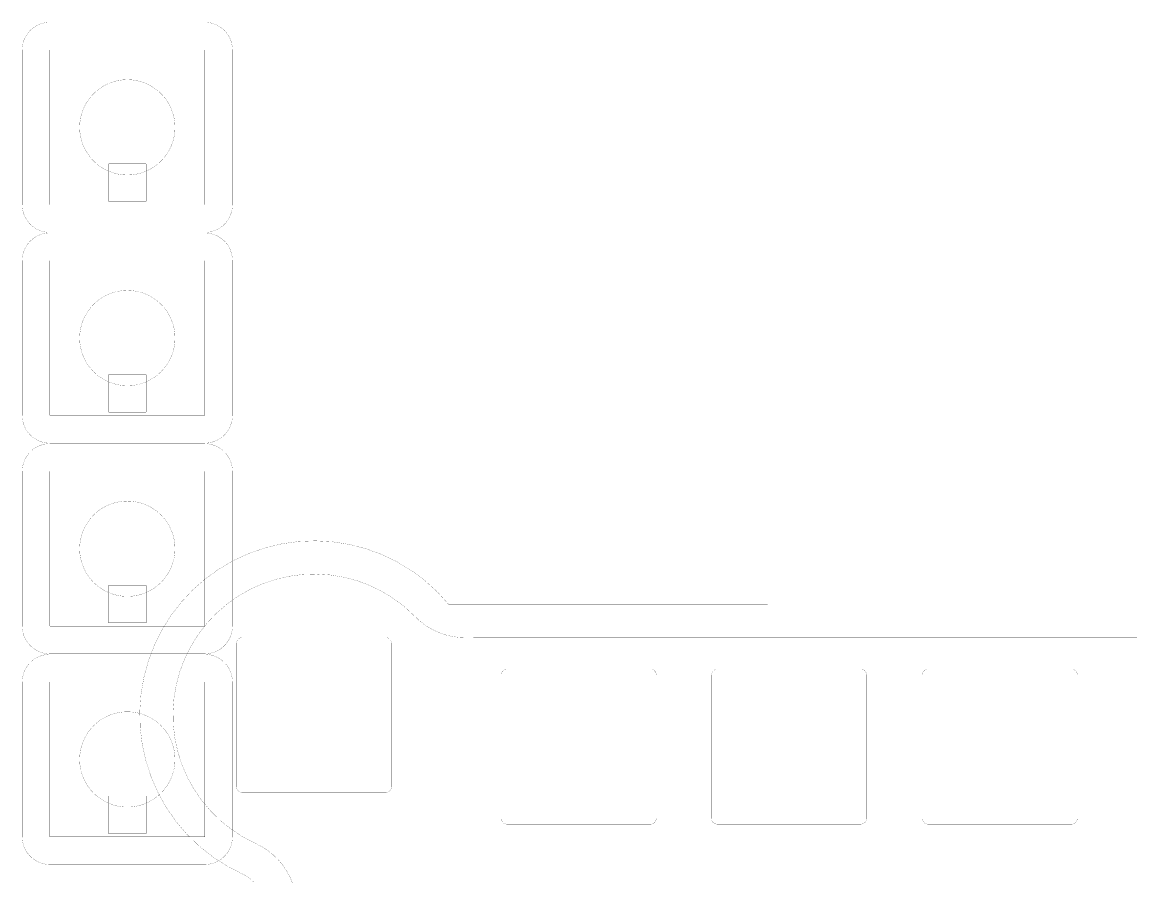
# Model space of a CAD drawing. Header units: inches. Extents: x -214 to 438, y -213 to 250.
# Drawn here: x -89.9 to 10.3, y 154.2 to 231.4 of the extents above; entities that cross this region are included whole.
import ezdxf

# ---------------------------------------------------------------- set-up
doc = ezdxf.new("R2010")
doc.units = ezdxf.units.IN
doc.layers.add('Drawing', color=216, linetype='Continuous')
doc.layers.add('Drawing3', color=56, linetype='Continuous')

msp = doc.modelspace()

# ---------------------------------------------------------------- linework, layer by layer
at = {"layer": 'Drawing', "const_width": 0.0127}
for points in [[(-89.86, 228.92, -0.414214), (-87.36, 231.42)], [(-73.36, 231.42, -0.414214), (-70.86, 228.92)], [(-87.36, 212.42, -0.414214), (-89.86, 214.92)], [(-70.86, 214.92, -0.414214), (-73.36, 212.42)], [(-89.86, 209.87, -0.414214), (-87.36, 212.37)], [(-89.86, 209.87, -0.414214), (-87.36, 212.37)], [(-73.36, 212.37, -0.41419), (-70.86, 209.87)], [(-73.36, 212.37, -0.414214), (-70.86, 209.87)], [(-87.36, 193.37, -0.414214), (-89.86, 195.87)], [(-70.86, 195.87, -0.414214), (-73.36, 193.37)], [(-89.86, 190.82, -0.414214), (-87.36, 193.32)], [(-89.86, 190.82, -0.414214), (-87.36, 193.32)], [(-73.36, 193.32, -0.414214), (-70.86, 190.82)], [(-73.36, 193.32, -0.414214), (-70.86, 190.82)], [(-87.36, 174.32, -0.414214), (-89.86, 176.82)], [(-70.86, 176.82, -0.414214), (-73.36, 174.32)], [(-89.86, 171.77, -0.414214), (-87.36, 174.27)], [(-89.86, 171.77, -0.414214), (-87.36, 174.27)], [(-73.36, 174.27, -0.41419), (-70.86, 171.77)], [(-73.36, 174.27, -0.414214), (-70.86, 171.77)], [(-87.36, 155.27, -0.414214), (-89.86, 157.77)], [(-70.86, 157.77, -0.414214), (-73.36, 155.27)]]:
    msp.add_lwpolyline(points, format="xyb", dxfattribs=at)
for points in [[(-87.36, 231.42), (-73.36, 231.42)], [(-89.86, 214.92), (-89.86, 228.92)], [(-87.36, 214.92), (-87.36, 228.92)], [(-87.36, 228.92), (-73.36, 228.92)], [(-80.36, 214.92), (-80.36, 228.92)], [(-73.36, 214.92), (-73.36, 228.92)], [(-70.86, 214.92), (-70.86, 228.92)], [(-87.36, 221.92), (-73.36, 221.92)], [(-82.06, 215.22), (-82.06, 218.62)], [(-82.06, 218.62), (-78.66, 218.62)], [(-82.06, 215.22), (-82.06, 218.62)], [(-82.06, 218.62), (-78.66, 218.62)], [(-78.66, 215.22), (-78.66, 218.62)], [(-78.66, 215.22), (-78.66, 218.62)], [(-87.36, 214.92), (-73.36, 214.92)], [(-82.06, 215.22), (-78.66, 215.22)], [(-82.06, 215.22), (-78.66, 215.22)], [(-87.36, 212.42), (-73.36, 212.42)], [(-87.36, 212.37), (-73.36, 212.37)], [(-87.36, 212.37), (-73.36, 212.37)], [(-89.86, 195.87), (-89.86, 209.87)], [(-87.36, 209.87), (-73.36, 209.87)], [(-87.36, 195.87), (-87.36, 209.87)], [(-87.36, 209.87), (-73.36, 209.87)], [(-80.36, 195.87), (-80.36, 209.87)], [(-73.36, 195.87), (-73.36, 209.87)], [(-70.86, 195.87), (-70.86, 209.87)], [(-87.36, 202.87), (-73.36, 202.87)], [(-87.36, 202.87), (-73.36, 202.87)], [(-82.06, 199.57), (-78.66, 199.57)], [(-82.06, 196.17), (-82.06, 199.57)], [(-82.06, 196.17), (-82.06, 199.57)], [(-82.06, 199.57), (-78.66, 199.57)], [(-78.66, 196.17), (-78.66, 199.57)], [(-78.66, 196.17), (-78.66, 199.57)], [(-87.36, 195.87), (-73.36, 195.87)], [(-82.06, 196.17), (-78.66, 196.17)], [(-82.06, 196.17), (-78.66, 196.17)], [(-87.36, 193.37), (-73.36, 193.37)], [(-87.36, 193.32), (-73.36, 193.32)], [(-87.36, 193.32), (-73.36, 193.32)], [(-89.86, 176.82), (-89.86, 190.82)], [(-87.36, 190.82), (-73.36, 190.82)], [(-87.36, 176.82), (-87.36, 190.82)], [(-87.36, 190.82), (-73.36, 190.82)], [(-80.36, 176.82), (-80.36, 190.82)], [(-73.36, 176.82), (-73.36, 190.82)], [(-70.86, 176.82), (-70.86, 190.82)], [(-87.36, 183.82), (-73.36, 183.82)], [(-87.36, 183.82), (-73.36, 183.82)], [(-82.06, 177.12), (-82.06, 180.52)], [(-82.06, 180.52), (-78.66, 180.52)], [(-82.06, 177.12), (-82.06, 180.52)], [(-82.06, 180.52), (-78.66, 180.52)], [(-78.66, 177.12), (-78.66, 180.52)], [(-78.66, 177.12), (-78.66, 180.52)], [(-87.36, 176.82), (-73.36, 176.82)], [(-82.06, 177.12), (-78.66, 177.12)], [(-82.06, 177.12), (-78.66, 177.12)], [(-87.36, 174.32), (-73.36, 174.32)], [(-87.36, 174.27), (-73.36, 174.27)], [(-87.36, 174.27), (-73.36, 174.27)], [(-89.86, 157.77), (-89.86, 171.77)], [(-87.36, 157.77), (-87.36, 171.77)], [(-87.36, 171.77), (-73.36, 171.77)], [(-87.36, 171.77), (-73.36, 171.77)], [(-80.36, 157.77), (-80.36, 171.77)], [(-73.36, 157.77), (-73.36, 171.77)], [(-70.86, 157.77), (-70.86, 171.77)], [(-87.36, 164.77), (-73.36, 164.77)], [(-87.36, 164.77), (-73.36, 164.77)], [(-82.06, 161.47), (-78.66, 161.47)], [(-82.06, 158.07), (-82.06, 161.47)], [(-82.06, 158.07), (-82.06, 161.47)], [(-82.06, 161.47), (-78.66, 161.47)], [(-78.66, 158.07), (-78.66, 161.47)], [(-78.66, 158.07), (-78.66, 161.47)], [(-87.36, 157.77), (-73.36, 157.77)], [(-82.06, 158.07), (-78.66, 158.07)], [(-82.06, 158.07), (-78.66, 158.07)], [(-87.36, 155.27), (-73.36, 155.27)]]:
    msp.add_lwpolyline(points, dxfattribs=at)
at = {"layer": 'Drawing'}
for points, const_width in [([(-87.36, 231.42, 1), (-87.35, 231.42, 1)], 0.00635), ([(-73.36, 231.42, 1), (-73.36, 231.42, 1)], 0.00635), ([(-89.86, 228.92, 1), (-89.85, 228.92, 1)], 0.00635), ([(-70.86, 228.92, 1), (-70.86, 228.92, 1)], 0.00635), ([(-76.05, 221.92, 1), (-84.67, 221.92, 1)], 0.0127), ([(-84.67, 221.92, 1), (-84.67, 221.92, 1)], 0.00635), ([(-76.05, 221.92, 1), (-76.04, 221.92, 1)], 0.00635), ([(-89.86, 214.92, 1), (-89.85, 214.92, 1)], 0.00635), ([(-70.86, 214.92, 1), (-70.86, 214.92, 1)], 0.00635), ([(-87.36, 212.42, 1), (-87.35, 212.42, 1)], 0.00635), ([(-73.36, 212.42, 1), (-73.36, 212.42, 1)], 0.00635), ([(-87.36, 212.37, 1), (-87.35, 212.37, 1)], 0.00635), ([(-87.36, 212.37, 1), (-87.35, 212.37, 1)], 0.00635), ([(-73.36, 212.37, 1), (-73.36, 212.37, 1)], 0.00635), ([(-73.36, 212.37, 1), (-73.36, 212.37, 1)], 0.00635), ([(-89.86, 209.87, 1), (-89.85, 209.87, 1)], 0.00635), ([(-89.86, 209.87, 1), (-89.85, 209.87, 1)], 0.00635), ([(-70.86, 209.87, 1), (-70.86, 209.87, 1)], 0.00635), ([(-70.86, 209.87, 1), (-70.86, 209.87, 1)], 0.00635), ([(-76.05, 202.87, 1), (-84.67, 202.87, 1)], 0.0127), ([(-84.67, 202.87, 1), (-84.67, 202.87, 1)], 0.00635), ([(-76.05, 202.87, 1), (-76.04, 202.87, 1)], 0.00635), ([(-89.86, 195.87, 1), (-89.85, 195.87, 1)], 0.00635), ([(-70.86, 195.87, 1), (-70.86, 195.87, 1)], 0.00635), ([(-87.36, 193.37, 1), (-87.35, 193.37, 1)], 0.00635), ([(-73.36, 193.37, 1), (-73.36, 193.37, 1)], 0.00635), ([(-87.36, 193.32, 1), (-87.35, 193.32, 1)], 0.00635), ([(-87.36, 193.32, 1), (-87.35, 193.32, 1)], 0.00635), ([(-73.36, 193.32, 1), (-73.36, 193.32, 1)], 0.00635), ([(-73.36, 193.32, 1), (-73.36, 193.32, 1)], 0.00635), ([(-89.86, 190.82, 1), (-89.85, 190.82, 1)], 0.00635), ([(-89.86, 190.82, 1), (-89.85, 190.82, 1)], 0.00635), ([(-70.86, 190.82, 1), (-70.86, 190.82, 1)], 0.00635), ([(-70.86, 190.82, 1), (-70.86, 190.82, 1)], 0.00635), ([(-76.05, 183.82, 1), (-84.67, 183.82, 1)], 0.0127), ([(-84.67, 183.82, 1), (-84.67, 183.82, 1)], 0.00635), ([(-76.05, 183.82, 1), (-76.04, 183.82, 1)], 0.00635), ([(-89.86, 176.82, 1), (-89.85, 176.82, 1)], 0.00635), ([(-70.86, 176.82, 1), (-70.86, 176.82, 1)], 0.00635), ([(-87.36, 174.32, 1), (-87.35, 174.32, 1)], 0.00635), ([(-87.36, 174.27, 1), (-87.35, 174.27, 1)], 0.00635), ([(-87.36, 174.27, 1), (-87.35, 174.27, 1)], 0.00635), ([(-73.36, 174.32, 1), (-73.36, 174.32, 1)], 0.00635), ([(-73.36, 174.27, 1), (-73.36, 174.27, 1)], 0.00635), ([(-73.36, 174.27, 1), (-73.36, 174.27, 1)], 0.00635), ([(-89.86, 171.77, 1), (-89.85, 171.77, 1)], 0.00635), ([(-89.86, 171.77, 1), (-89.85, 171.77, 1)], 0.00635), ([(-70.86, 171.77, 1), (-70.86, 171.77, 1)], 0.00635), ([(-70.86, 171.77, 1), (-70.86, 171.77, 1)], 0.00635), ([(-76.05, 164.77, 1), (-84.67, 164.77, 1)], 0.0127), ([(-84.67, 164.77, 1), (-84.67, 164.77, 1)], 0.00635), ([(-76.05, 164.77, 1), (-76.04, 164.77, 1)], 0.00635), ([(-89.86, 157.77, 1), (-89.85, 157.77, 1)], 0.00635), ([(-70.86, 157.77, 1), (-70.86, 157.77, 1)], 0.00635), ([(-87.36, 155.27, 1), (-87.35, 155.27, 1)], 0.00635), ([(-73.36, 155.27, 1), (-73.36, 155.27, 1)], 0.00635)]:
    msp.add_lwpolyline(points, format="xyb", close=True, dxfattribs=dict(at, const_width=const_width))
at = {"layer": 'Drawing3', "const_width": 0.0127}
for points in [[(-70, 154.44, -1.259234), (-51.31, 178.78)], [(-68.76, 157.17, -1.205079), (-54.36, 177.69)], [(-49.82, 175.78, -0.201953), (-54.36, 177.69)], [(-70.48, 175.37, -0.043848), (-70.46, 175.45)], [(-70.49, 175.28, -0.044044), (-70.48, 175.37)], [(-70.46, 175.45, -0.043665), (-70.42, 175.53)], [(-70.42, 175.53, -0.043493), (-70.37, 175.6)], [(-70.37, 175.6, -0.043329), (-70.31, 175.66)], [(-70.31, 175.66, -0.043168), (-70.24, 175.71)], [(-70.24, 175.71, -0.043009), (-70.16, 175.75)], [(-70.16, 175.75, -0.04285), (-70.08, 175.77)], [(-70.08, 175.77, -0.044794), (-69.99, 175.78)], [(-56.99, 175.78, -0.044044), (-56.9, 175.77)], [(-56.9, 175.77, -0.043848), (-56.82, 175.75)], [(-56.82, 175.75, -0.043665), (-56.74, 175.71)], [(-56.74, 175.71, -0.043493), (-56.67, 175.66)], [(-56.67, 175.66, -0.043329), (-56.61, 175.6)], [(-56.61, 175.6, -0.043168), (-56.56, 175.53)], [(-56.56, 175.53, -0.043009), (-56.52, 175.45)], [(-56.52, 175.45, -0.04285), (-56.5, 175.37)], [(-56.5, 175.37, -0.044794), (-56.49, 175.28)], [(-46.55, 172.51, -0.043848), (-46.53, 172.59)], [(-46.56, 172.42, -0.044044), (-46.55, 172.51)], [(-46.53, 172.59, -0.043665), (-46.49, 172.67)], [(-46.49, 172.67, -0.043493), (-46.44, 172.74)], [(-46.44, 172.74, -0.043329), (-46.38, 172.81)], [(-46.38, 172.81, -0.043168), (-46.31, 172.86)], [(-46.31, 172.86, -0.043009), (-46.23, 172.89)], [(-46.23, 172.89, -0.04285), (-46.15, 172.91)], [(-46.15, 172.91, -0.044794), (-46.06, 172.92)], [(-33.06, 172.92, -0.044044), (-32.97, 172.91)], [(-32.97, 172.91, -0.043848), (-32.89, 172.89)], [(-32.89, 172.89, -0.043665), (-32.81, 172.85)], [(-32.81, 172.85, -0.043493), (-32.74, 172.8)], [(-32.74, 172.8, -0.043329), (-32.67, 172.74)], [(-32.67, 172.74, -0.043168), (-32.62, 172.67)], [(-32.62, 172.67, -0.043009), (-32.59, 172.59)], [(-32.59, 172.59, -0.04285), (-32.57, 172.51)], [(-32.57, 172.51, -0.044794), (-32.56, 172.42)], [(-27.55, 172.51, -0.04285), (-27.53, 172.59)], [(-27.56, 172.42, -0.044794), (-27.55, 172.51)], [(-27.53, 172.59, -0.043009), (-27.49, 172.67)], [(-27.49, 172.67, -0.043168), (-27.44, 172.74)], [(-27.44, 172.74, -0.043329), (-27.38, 172.8)], [(-27.38, 172.8, -0.043493), (-27.31, 172.85)], [(-27.31, 172.85, -0.043665), (-27.23, 172.89)], [(-27.23, 172.89, -0.043848), (-27.15, 172.92)], [(-27.15, 172.92, -0.044044), (-27.06, 172.92)], [(-14.06, 172.92, -0.044794), (-13.97, 172.91)], [(-13.97, 172.91, -0.04285), (-13.89, 172.89)], [(-13.89, 172.89, -0.043009), (-13.81, 172.86)], [(-13.81, 172.86, -0.043168), (-13.74, 172.81)], [(-13.74, 172.81, -0.043329), (-13.68, 172.75)], [(-13.68, 172.75, -0.043493), (-13.63, 172.67)], [(-13.63, 172.67, -0.043665), (-13.59, 172.6)], [(-13.59, 172.6, -0.043848), (-13.57, 172.51)], [(-13.57, 172.51, -0.044044), (-13.56, 172.42)], [(-8.5, 172.51, -0.04285), (-8.48, 172.59)], [(-8.51, 172.42, -0.044794), (-8.5, 172.51)], [(-8.48, 172.59, -0.043009), (-8.44, 172.67)], [(-8.44, 172.67, -0.043168), (-8.39, 172.74)], [(-8.39, 172.74, -0.043329), (-8.33, 172.8)], [(-8.33, 172.8, -0.043493), (-8.26, 172.85)], [(-8.26, 172.85, -0.043665), (-8.18, 172.89)], [(-8.18, 172.89, -0.043848), (-8.1, 172.92)], [(-8.1, 172.92, -0.044044), (-8.01, 172.92)], [(4.99, 172.92, -0.044794), (5.08, 172.91)], [(5.08, 172.91, -0.04285), (5.16, 172.89)], [(5.16, 172.89, -0.043009), (5.24, 172.86)], [(5.24, 172.86, -0.043168), (5.31, 172.81)], [(5.31, 172.81, -0.043329), (5.37, 172.75)], [(5.37, 172.75, -0.043493), (5.42, 172.67)], [(5.42, 172.67, -0.043665), (5.46, 172.6)], [(5.46, 172.6, -0.043848), (5.48, 172.51)], [(5.48, 172.51, -0.044044), (5.49, 172.42)], [(-70.48, 162.19, -0.044794), (-70.49, 162.28)], [(-70.46, 162.11, -0.04285), (-70.48, 162.19)], [(-70.42, 162.03, -0.043009), (-70.46, 162.11)], [(-70.37, 161.96, -0.043168), (-70.42, 162.03)], [(-70.31, 161.9, -0.043329), (-70.37, 161.96)], [(-70.24, 161.85, -0.043493), (-70.31, 161.9)], [(-70.16, 161.81, -0.043665), (-70.24, 161.85)], [(-70.08, 161.79, -0.043848), (-70.16, 161.81)], [(-69.99, 161.78, -0.044044), (-70.08, 161.79)], [(-56.9, 161.79, -0.044794), (-56.99, 161.78)], [(-56.82, 161.81, -0.04285), (-56.9, 161.79)], [(-56.74, 161.85, -0.043009), (-56.82, 161.81)], [(-56.67, 161.9, -0.043168), (-56.74, 161.85)], [(-56.61, 161.96, -0.043329), (-56.67, 161.9)], [(-56.56, 162.03, -0.043493), (-56.61, 161.96)], [(-56.52, 162.11, -0.043665), (-56.56, 162.03)], [(-56.5, 162.19, -0.043848), (-56.52, 162.11)], [(-56.49, 162.28, -0.044044), (-56.5, 162.19)], [(-46.55, 159.33, -0.044794), (-46.56, 159.42)], [(-46.53, 159.25, -0.04285), (-46.55, 159.33)], [(-32.57, 159.34, -0.043848), (-32.59, 159.25)], [(-32.56, 159.42, -0.044044), (-32.57, 159.34)], [(-27.55, 159.34, -0.044044), (-27.56, 159.42)], [(-27.53, 159.25, -0.043848), (-27.55, 159.34)], [(-13.57, 159.33, -0.04285), (-13.59, 159.25)], [(-13.56, 159.42, -0.044794), (-13.57, 159.33)], [(-8.5, 159.34, -0.044044), (-8.51, 159.42)], [(-8.48, 159.25, -0.043848), (-8.5, 159.34)], [(5.48, 159.33, -0.04285), (5.46, 159.25)], [(5.49, 159.42, -0.044794), (5.48, 159.33)], [(-46.49, 159.17, -0.043009), (-46.53, 159.25)], [(-46.44, 159.1, -0.043168), (-46.49, 159.17)], [(-46.38, 159.04, -0.043329), (-46.44, 159.1)], [(-46.31, 158.99, -0.043493), (-46.38, 159.04)], [(-46.23, 158.95, -0.043665), (-46.31, 158.99)], [(-46.14, 158.93, -0.043848), (-46.23, 158.95)], [(-46.06, 158.92, -0.044044), (-46.14, 158.93)], [(-32.97, 158.93, -0.044794), (-33.06, 158.92)], [(-32.89, 158.95, -0.04285), (-32.97, 158.93)], [(-32.81, 158.99, -0.043009), (-32.89, 158.95)], [(-32.74, 159.04, -0.043168), (-32.81, 158.99)], [(-32.68, 159.1, -0.043329), (-32.74, 159.04)], [(-32.63, 159.17, -0.043493), (-32.68, 159.1)], [(-32.59, 159.25, -0.043665), (-32.63, 159.17)], [(-27.49, 159.17, -0.043665), (-27.53, 159.25)], [(-27.44, 159.1, -0.043493), (-27.49, 159.17)], [(-27.38, 159.04, -0.043329), (-27.44, 159.1)], [(-27.31, 158.99, -0.043168), (-27.38, 159.04)], [(-27.23, 158.95, -0.043009), (-27.31, 158.99)], [(-27.15, 158.93, -0.04285), (-27.23, 158.95)], [(-27.06, 158.92, -0.044794), (-27.15, 158.93)], [(-13.97, 158.93, -0.044044), (-14.06, 158.92)], [(-13.89, 158.95, -0.043848), (-13.97, 158.93)], [(-13.81, 158.99, -0.043665), (-13.89, 158.95)], [(-13.74, 159.04, -0.043493), (-13.81, 158.99)], [(-13.68, 159.1, -0.043329), (-13.74, 159.04)], [(-13.63, 159.17, -0.043168), (-13.68, 159.1)], [(-13.59, 159.25, -0.043009), (-13.63, 159.17)], [(-8.44, 159.17, -0.043665), (-8.48, 159.25)], [(-8.39, 159.1, -0.043493), (-8.44, 159.17)], [(-8.33, 159.04, -0.043329), (-8.39, 159.1)], [(-8.26, 158.99, -0.043168), (-8.33, 159.04)], [(-8.18, 158.95, -0.043009), (-8.26, 158.99)], [(-8.1, 158.93, -0.04285), (-8.18, 158.95)], [(-8.01, 158.92, -0.044794), (-8.1, 158.93)], [(5.08, 158.93, -0.044044), (4.99, 158.92)], [(5.16, 158.95, -0.043848), (5.08, 158.93)], [(5.24, 158.99, -0.043665), (5.16, 158.95)], [(5.31, 159.04, -0.043493), (5.24, 158.99)], [(5.37, 159.1, -0.043329), (5.31, 159.04)], [(5.42, 159.17, -0.043168), (5.37, 159.1)], [(5.46, 159.25, -0.043009), (5.42, 159.17)], [(-68.76, 157.17, -0.294238), (-65.04, 151.39)], [(-70, 154.44, -0.294238), (-68.04, 151.39)]]:
    msp.add_lwpolyline(points, format="xyb", dxfattribs=at)
for points in [[(-51.31, 178.78), (-22.51, 178.78)], [(-22.51, 178.77), (-22.51, 178.78)], [(-22.51, 178.77), (60.15, 178.77)], [(-69.99, 175.78), (-56.99, 175.78)], [(-49.82, 175.78), (-49.08, 175.78)], [(-49.08, 175.77), (-49.08, 175.78)], [(-49.08, 175.77), (56.49, 175.77)], [(-70.49, 162.28), (-70.49, 175.28)], [(-56.49, 162.28), (-56.49, 175.28)], [(-46.56, 159.42), (-46.56, 172.42)], [(-46.06, 172.92), (-33.06, 172.92)], [(-32.56, 159.42), (-32.56, 172.42)], [(-27.56, 159.42), (-27.56, 172.42)], [(-27.06, 172.92), (-14.06, 172.92)], [(-13.56, 159.42), (-13.56, 172.42)], [(-8.51, 159.42), (-8.51, 172.42)], [(-8.01, 172.92), (4.99, 172.92)], [(5.49, 159.42), (5.49, 172.42)], [(-69.99, 161.78), (-56.99, 161.78)], [(-46.06, 158.92), (-33.06, 158.92)], [(-27.06, 158.92), (-14.06, 158.92)], [(-8.01, 158.92), (4.99, 158.92)]]:
    msp.add_lwpolyline(points, dxfattribs=at)
at = {"layer": 'Drawing3', "const_width": 0.00635}
for points in [[(-51.32, 178.78, 1), (-51.31, 178.78, 1)], [(-54.37, 177.69, 1), (-54.36, 177.69, 1)], [(-54.37, 177.69, 1), (-54.36, 177.69, 1)], [(-70.48, 175.37, 1), (-70.48, 175.37, 1)], [(-70.48, 175.37, 1), (-70.48, 175.37, 1)], [(-70.46, 175.45, 1), (-70.45, 175.45, 1)], [(-70.46, 175.45, 1), (-70.45, 175.45, 1)], [(-70.42, 175.53, 1), (-70.42, 175.53, 1)], [(-70.42, 175.53, 1), (-70.42, 175.53, 1)], [(-70.37, 175.6, 1), (-70.37, 175.6, 1)], [(-70.37, 175.6, 1), (-70.37, 175.6, 1)], [(-70.31, 175.66, 1), (-70.31, 175.66, 1)], [(-70.31, 175.66, 1), (-70.31, 175.66, 1)], [(-70.24, 175.71, 1), (-70.23, 175.71, 1)], [(-70.24, 175.71, 1), (-70.23, 175.71, 1)], [(-70.16, 175.75, 1), (-70.16, 175.75, 1)], [(-70.16, 175.75, 1), (-70.16, 175.75, 1)], [(-70.08, 175.77, 1), (-70.07, 175.77, 1)], [(-70.08, 175.77, 1), (-70.07, 175.77, 1)], [(-69.99, 175.78, 1), (-69.98, 175.78, 1)], [(-56.99, 175.78, 1), (-56.99, 175.78, 1)], [(-56.9, 175.77, 1), (-56.9, 175.77, 1)], [(-56.9, 175.77, 1), (-56.9, 175.77, 1)], [(-56.82, 175.75, 1), (-56.81, 175.75, 1)], [(-56.82, 175.75, 1), (-56.81, 175.75, 1)], [(-56.74, 175.71, 1), (-56.73, 175.71, 1)], [(-56.74, 175.71, 1), (-56.73, 175.71, 1)], [(-56.67, 175.66, 1), (-56.66, 175.66, 1)], [(-56.67, 175.66, 1), (-56.66, 175.66, 1)], [(-56.61, 175.6, 1), (-56.6, 175.6, 1)], [(-56.61, 175.6, 1), (-56.6, 175.6, 1)], [(-56.56, 175.53, 1), (-56.55, 175.53, 1)], [(-56.56, 175.53, 1), (-56.55, 175.53, 1)], [(-56.52, 175.45, 1), (-56.52, 175.45, 1)], [(-56.52, 175.45, 1), (-56.52, 175.45, 1)], [(-56.5, 175.37, 1), (-56.49, 175.37, 1)], [(-56.5, 175.37, 1), (-56.49, 175.37, 1)], [(-49.83, 175.78, 1), (-49.82, 175.78, 1)], [(-70.49, 175.28, 1), (-70.48, 175.28, 1)], [(-56.49, 175.28, 1), (-56.49, 175.28, 1)], [(-46.55, 172.51, 1), (-46.55, 172.51, 1)], [(-46.55, 172.51, 1), (-46.55, 172.51, 1)], [(-46.56, 172.42, 1), (-46.55, 172.42, 1)], [(-46.53, 172.59, 1), (-46.52, 172.59, 1)], [(-46.53, 172.59, 1), (-46.52, 172.59, 1)], [(-46.49, 172.67, 1), (-46.49, 172.67, 1)], [(-46.49, 172.67, 1), (-46.49, 172.67, 1)], [(-46.44, 172.74, 1), (-46.44, 172.74, 1)], [(-46.44, 172.74, 1), (-46.44, 172.74, 1)], [(-46.38, 172.81, 1), (-46.37, 172.81, 1)], [(-46.38, 172.81, 1), (-46.37, 172.81, 1)], [(-46.31, 172.86, 1), (-46.3, 172.86, 1)], [(-46.31, 172.86, 1), (-46.3, 172.86, 1)], [(-46.23, 172.89, 1), (-46.23, 172.89, 1)], [(-46.23, 172.89, 1), (-46.23, 172.89, 1)], [(-46.15, 172.91, 1), (-46.14, 172.91, 1)], [(-46.15, 172.91, 1), (-46.14, 172.91, 1)], [(-46.06, 172.92, 1), (-46.05, 172.92, 1)], [(-33.06, 172.92, 1), (-33.05, 172.92, 1)], [(-32.97, 172.91, 1), (-32.97, 172.91, 1)], [(-32.97, 172.91, 1), (-32.97, 172.91, 1)], [(-32.89, 172.89, 1), (-32.88, 172.89, 1)], [(-32.89, 172.89, 1), (-32.88, 172.89, 1)], [(-32.81, 172.85, 1), (-32.8, 172.85, 1)], [(-32.81, 172.85, 1), (-32.8, 172.85, 1)], [(-32.74, 172.8, 1), (-32.73, 172.8, 1)], [(-32.74, 172.8, 1), (-32.73, 172.8, 1)], [(-32.68, 172.74, 1), (-32.67, 172.74, 1)], [(-32.68, 172.74, 1), (-32.67, 172.74, 1)], [(-32.63, 172.67, 1), (-32.62, 172.67, 1)], [(-32.63, 172.67, 1), (-32.62, 172.67, 1)], [(-32.59, 172.59, 1), (-32.59, 172.59, 1)], [(-32.59, 172.59, 1), (-32.59, 172.59, 1)], [(-32.57, 172.51, 1), (-32.56, 172.51, 1)], [(-32.57, 172.51, 1), (-32.56, 172.51, 1)], [(-32.56, 172.42, 1), (-32.55, 172.42, 1)], [(-27.55, 172.51, 1), (-27.55, 172.51, 1)], [(-27.55, 172.51, 1), (-27.55, 172.51, 1)], [(-27.56, 172.42, 1), (-27.55, 172.42, 1)], [(-27.53, 172.59, 1), (-27.52, 172.59, 1)], [(-27.53, 172.59, 1), (-27.52, 172.59, 1)], [(-27.49, 172.67, 1), (-27.49, 172.67, 1)], [(-27.49, 172.67, 1), (-27.49, 172.67, 1)], [(-27.44, 172.74, 1), (-27.44, 172.74, 1)], [(-27.44, 172.74, 1), (-27.44, 172.74, 1)], [(-27.38, 172.8, 1), (-27.38, 172.8, 1)], [(-27.38, 172.8, 1), (-27.38, 172.8, 1)], [(-27.31, 172.85, 1), (-27.31, 172.85, 1)], [(-27.31, 172.85, 1), (-27.31, 172.85, 1)], [(-27.23, 172.89, 1), (-27.23, 172.89, 1)], [(-27.23, 172.89, 1), (-27.23, 172.89, 1)], [(-27.15, 172.92, 1), (-27.14, 172.92, 1)], [(-27.15, 172.92, 1), (-27.14, 172.92, 1)], [(-27.06, 172.92, 1), (-27.05, 172.92, 1)], [(-14.06, 172.92, 1), (-14.06, 172.92, 1)], [(-13.97, 172.91, 1), (-13.97, 172.91, 1)], [(-13.97, 172.91, 1), (-13.97, 172.91, 1)], [(-13.89, 172.89, 1), (-13.88, 172.89, 1)], [(-13.89, 172.89, 1), (-13.88, 172.89, 1)], [(-13.81, 172.86, 1), (-13.81, 172.86, 1)], [(-13.81, 172.86, 1), (-13.81, 172.86, 1)], [(-13.74, 172.81, 1), (-13.74, 172.81, 1)], [(-13.74, 172.81, 1), (-13.74, 172.81, 1)], [(-13.68, 172.75, 1), (-13.67, 172.75, 1)], [(-13.68, 172.75, 1), (-13.67, 172.75, 1)], [(-13.63, 172.67, 1), (-13.62, 172.67, 1)], [(-13.63, 172.67, 1), (-13.62, 172.67, 1)], [(-13.59, 172.6, 1), (-13.59, 172.6, 1)], [(-13.59, 172.6, 1), (-13.59, 172.6, 1)], [(-13.57, 172.51, 1), (-13.56, 172.51, 1)], [(-13.57, 172.51, 1), (-13.56, 172.51, 1)], [(-13.56, 172.42, 1), (-13.56, 172.42, 1)], [(-8.5, 172.51, 1), (-8.5, 172.51, 1)], [(-8.5, 172.51, 1), (-8.5, 172.51, 1)], [(-8.51, 172.42, 1), (-8.5, 172.42, 1)], [(-8.48, 172.59, 1), (-8.47, 172.59, 1)], [(-8.48, 172.59, 1), (-8.47, 172.59, 1)], [(-8.44, 172.67, 1), (-8.44, 172.67, 1)], [(-8.44, 172.67, 1), (-8.44, 172.67, 1)], [(-8.39, 172.74, 1), (-8.39, 172.74, 1)], [(-8.39, 172.74, 1), (-8.39, 172.74, 1)], [(-8.33, 172.8, 1), (-8.33, 172.8, 1)], [(-8.33, 172.8, 1), (-8.33, 172.8, 1)], [(-8.26, 172.85, 1), (-8.26, 172.85, 1)], [(-8.26, 172.85, 1), (-8.26, 172.85, 1)], [(-8.18, 172.89, 1), (-8.18, 172.89, 1)], [(-8.18, 172.89, 1), (-8.18, 172.89, 1)], [(-8.1, 172.92, 1), (-8.09, 172.92, 1)], [(-8.1, 172.92, 1), (-8.09, 172.92, 1)], [(-8.01, 172.92, 1), (-8, 172.92, 1)], [(4.99, 172.92, 1), (4.99, 172.92, 1)], [(5.08, 172.91, 1), (5.08, 172.91, 1)], [(5.08, 172.91, 1), (5.08, 172.91, 1)], [(5.16, 172.89, 1), (5.17, 172.89, 1)], [(5.16, 172.89, 1), (5.17, 172.89, 1)], [(5.24, 172.86, 1), (5.24, 172.86, 1)], [(5.24, 172.86, 1), (5.24, 172.86, 1)], [(5.31, 172.81, 1), (5.31, 172.81, 1)], [(5.31, 172.81, 1), (5.31, 172.81, 1)], [(5.37, 172.75, 1), (5.38, 172.75, 1)], [(5.37, 172.75, 1), (5.38, 172.75, 1)], [(5.42, 172.67, 1), (5.43, 172.67, 1)], [(5.42, 172.67, 1), (5.43, 172.67, 1)], [(5.46, 172.6, 1), (5.46, 172.6, 1)], [(5.46, 172.6, 1), (5.46, 172.6, 1)], [(5.48, 172.51, 1), (5.49, 172.51, 1)], [(5.48, 172.51, 1), (5.49, 172.51, 1)], [(5.49, 172.42, 1), (5.49, 172.42, 1)], [(-70.49, 162.28, 1), (-70.48, 162.28, 1)], [(-70.48, 162.19, 1), (-70.48, 162.19, 1)], [(-70.48, 162.19, 1), (-70.48, 162.19, 1)], [(-70.46, 162.11, 1), (-70.45, 162.11, 1)], [(-70.46, 162.11, 1), (-70.45, 162.11, 1)], [(-70.42, 162.03, 1), (-70.42, 162.03, 1)], [(-70.42, 162.03, 1), (-70.42, 162.03, 1)], [(-70.37, 161.96, 1), (-70.37, 161.96, 1)], [(-70.37, 161.96, 1), (-70.37, 161.96, 1)], [(-70.31, 161.9, 1), (-70.31, 161.9, 1)], [(-70.31, 161.9, 1), (-70.31, 161.9, 1)], [(-70.24, 161.85, 1), (-70.24, 161.85, 1)], [(-70.24, 161.85, 1), (-70.24, 161.85, 1)], [(-70.16, 161.81, 1), (-70.16, 161.81, 1)], [(-70.16, 161.81, 1), (-70.16, 161.81, 1)], [(-70.08, 161.79, 1), (-70.07, 161.79, 1)], [(-70.08, 161.79, 1), (-70.07, 161.79, 1)], [(-69.99, 161.78, 1), (-69.98, 161.78, 1)], [(-56.99, 161.78, 1), (-56.99, 161.78, 1)], [(-56.9, 161.79, 1), (-56.9, 161.79, 1)], [(-56.9, 161.79, 1), (-56.9, 161.79, 1)], [(-56.82, 161.81, 1), (-56.81, 161.81, 1)], [(-56.82, 161.81, 1), (-56.81, 161.81, 1)], [(-56.74, 161.85, 1), (-56.74, 161.85, 1)], [(-56.74, 161.85, 1), (-56.74, 161.85, 1)], [(-56.67, 161.9, 1), (-56.67, 161.9, 1)], [(-56.67, 161.9, 1), (-56.67, 161.9, 1)], [(-56.61, 161.96, 1), (-56.6, 161.96, 1)], [(-56.61, 161.96, 1), (-56.6, 161.96, 1)], [(-56.56, 162.03, 1), (-56.55, 162.03, 1)], [(-56.56, 162.03, 1), (-56.55, 162.03, 1)], [(-56.52, 162.11, 1), (-56.52, 162.11, 1)], [(-56.52, 162.11, 1), (-56.52, 162.11, 1)], [(-56.49, 162.28, 1), (-56.49, 162.28, 1)], [(-56.5, 162.19, 1), (-56.49, 162.19, 1)], [(-56.5, 162.19, 1), (-56.49, 162.19, 1)], [(-46.56, 159.42, 1), (-46.55, 159.42, 1)], [(-46.55, 159.33, 1), (-46.55, 159.33, 1)], [(-46.55, 159.33, 1), (-46.55, 159.33, 1)], [(-32.57, 159.34, 1), (-32.56, 159.34, 1)], [(-32.57, 159.34, 1), (-32.56, 159.34, 1)], [(-32.56, 159.42, 1), (-32.55, 159.42, 1)], [(-27.56, 159.42, 1), (-27.55, 159.42, 1)], [(-27.55, 159.34, 1), (-27.55, 159.34, 1)], [(-27.55, 159.34, 1), (-27.55, 159.34, 1)], [(-13.56, 159.42, 1), (-13.56, 159.42, 1)], [(-13.57, 159.33, 1), (-13.56, 159.33, 1)], [(-13.57, 159.33, 1), (-13.56, 159.33, 1)], [(-8.51, 159.42, 1), (-8.5, 159.42, 1)], [(-8.5, 159.34, 1), (-8.5, 159.34, 1)], [(-8.5, 159.34, 1), (-8.5, 159.34, 1)], [(5.49, 159.42, 1), (5.49, 159.42, 1)], [(5.48, 159.33, 1), (5.49, 159.33, 1)], [(5.48, 159.33, 1), (5.49, 159.33, 1)], [(-46.53, 159.25, 1), (-46.52, 159.25, 1)], [(-46.53, 159.25, 1), (-46.52, 159.25, 1)], [(-46.49, 159.17, 1), (-46.49, 159.17, 1)], [(-46.49, 159.17, 1), (-46.49, 159.17, 1)], [(-46.44, 159.1, 1), (-46.44, 159.1, 1)], [(-46.44, 159.1, 1), (-46.44, 159.1, 1)], [(-46.38, 159.04, 1), (-46.38, 159.04, 1)], [(-46.38, 159.04, 1), (-46.38, 159.04, 1)], [(-46.31, 158.99, 1), (-46.31, 158.99, 1)], [(-46.31, 158.99, 1), (-46.31, 158.99, 1)], [(-46.23, 158.95, 1), (-46.23, 158.95, 1)], [(-46.23, 158.95, 1), (-46.23, 158.95, 1)], [(-46.15, 158.93, 1), (-46.14, 158.93, 1)], [(-46.15, 158.93, 1), (-46.14, 158.93, 1)], [(-46.06, 158.92, 1), (-46.05, 158.92, 1)], [(-33.06, 158.92, 1), (-33.05, 158.92, 1)], [(-32.97, 158.93, 1), (-32.97, 158.93, 1)], [(-32.97, 158.93, 1), (-32.97, 158.93, 1)], [(-32.89, 158.95, 1), (-32.88, 158.95, 1)], [(-32.89, 158.95, 1), (-32.88, 158.95, 1)], [(-32.81, 158.99, 1), (-32.8, 158.99, 1)], [(-32.81, 158.99, 1), (-32.8, 158.99, 1)], [(-32.74, 159.04, 1), (-32.73, 159.04, 1)], [(-32.74, 159.04, 1), (-32.73, 159.04, 1)], [(-32.68, 159.1, 1), (-32.67, 159.1, 1)], [(-32.68, 159.1, 1), (-32.67, 159.1, 1)], [(-32.63, 159.17, 1), (-32.62, 159.17, 1)], [(-32.63, 159.17, 1), (-32.62, 159.17, 1)], [(-32.59, 159.25, 1), (-32.59, 159.25, 1)], [(-32.59, 159.25, 1), (-32.59, 159.25, 1)], [(-27.53, 159.25, 1), (-27.52, 159.25, 1)], [(-27.53, 159.25, 1), (-27.52, 159.25, 1)], [(-27.49, 159.17, 1), (-27.49, 159.17, 1)], [(-27.49, 159.17, 1), (-27.49, 159.17, 1)], [(-27.44, 159.1, 1), (-27.44, 159.1, 1)], [(-27.44, 159.1, 1), (-27.44, 159.1, 1)], [(-27.38, 159.04, 1), (-27.38, 159.04, 1)], [(-27.38, 159.04, 1), (-27.38, 159.04, 1)], [(-27.31, 158.99, 1), (-27.3, 158.99, 1)], [(-27.31, 158.99, 1), (-27.3, 158.99, 1)], [(-27.23, 158.95, 1), (-27.23, 158.95, 1)], [(-27.23, 158.95, 1), (-27.23, 158.95, 1)], [(-27.15, 158.93, 1), (-27.14, 158.93, 1)], [(-27.15, 158.93, 1), (-27.14, 158.93, 1)], [(-27.06, 158.92, 1), (-27.05, 158.92, 1)], [(-14.06, 158.92, 1), (-14.06, 158.92, 1)], [(-13.97, 158.93, 1), (-13.97, 158.93, 1)], [(-13.97, 158.93, 1), (-13.97, 158.93, 1)], [(-13.89, 158.95, 1), (-13.88, 158.95, 1)], [(-13.89, 158.95, 1), (-13.88, 158.95, 1)], [(-13.81, 158.99, 1), (-13.8, 158.99, 1)], [(-13.81, 158.99, 1), (-13.8, 158.99, 1)], [(-13.74, 159.04, 1), (-13.73, 159.04, 1)], [(-13.74, 159.04, 1), (-13.73, 159.04, 1)], [(-13.68, 159.1, 1), (-13.67, 159.1, 1)], [(-13.68, 159.1, 1), (-13.67, 159.1, 1)], [(-13.63, 159.17, 1), (-13.62, 159.17, 1)], [(-13.63, 159.17, 1), (-13.62, 159.17, 1)], [(-13.59, 159.25, 1), (-13.59, 159.25, 1)], [(-13.59, 159.25, 1), (-13.59, 159.25, 1)], [(-8.48, 159.25, 1), (-8.47, 159.25, 1)], [(-8.48, 159.25, 1), (-8.47, 159.25, 1)], [(-8.44, 159.17, 1), (-8.44, 159.17, 1)], [(-8.44, 159.17, 1), (-8.44, 159.17, 1)], [(-8.39, 159.1, 1), (-8.39, 159.1, 1)], [(-8.39, 159.1, 1), (-8.39, 159.1, 1)], [(-8.33, 159.04, 1), (-8.33, 159.04, 1)], [(-8.33, 159.04, 1), (-8.33, 159.04, 1)], [(-8.26, 158.99, 1), (-8.25, 158.99, 1)], [(-8.26, 158.99, 1), (-8.25, 158.99, 1)], [(-8.18, 158.95, 1), (-8.18, 158.95, 1)], [(-8.18, 158.95, 1), (-8.18, 158.95, 1)], [(-8.1, 158.93, 1), (-8.09, 158.93, 1)], [(-8.1, 158.93, 1), (-8.09, 158.93, 1)], [(-8.01, 158.92, 1), (-8, 158.92, 1)], [(4.99, 158.92, 1), (4.99, 158.92, 1)], [(5.08, 158.93, 1), (5.08, 158.93, 1)], [(5.08, 158.93, 1), (5.08, 158.93, 1)], [(5.16, 158.95, 1), (5.17, 158.95, 1)], [(5.16, 158.95, 1), (5.17, 158.95, 1)], [(5.24, 158.99, 1), (5.25, 158.99, 1)], [(5.24, 158.99, 1), (5.25, 158.99, 1)], [(5.31, 159.04, 1), (5.32, 159.04, 1)], [(5.31, 159.04, 1), (5.32, 159.04, 1)], [(5.37, 159.1, 1), (5.38, 159.1, 1)], [(5.37, 159.1, 1), (5.38, 159.1, 1)], [(5.42, 159.17, 1), (5.43, 159.17, 1)], [(5.42, 159.17, 1), (5.43, 159.17, 1)], [(5.46, 159.25, 1), (5.46, 159.25, 1)], [(5.46, 159.25, 1), (5.46, 159.25, 1)], [(-68.76, 157.17, 1), (-68.76, 157.17, 1)], [(-68.76, 157.17, 1), (-68.76, 157.17, 1)], [(-70, 154.44, 1), (-70, 154.44, 1)], [(-70, 154.44, 1), (-70, 154.44, 1)]]:
    msp.add_lwpolyline(points, format="xyb", close=True, dxfattribs=at)

doc.saveas('drawing.dxf')
